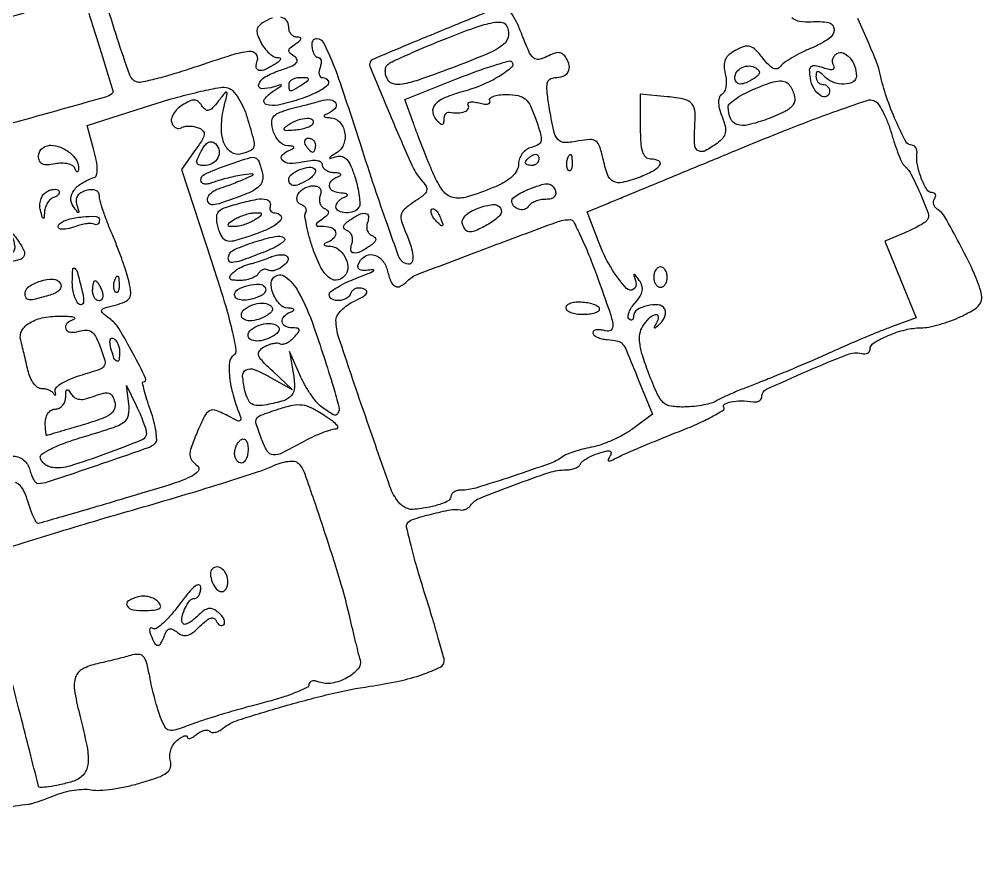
# Model space of a CAD drawing. Extents: x -19 to 322, y 67 to 181.
# Drawn here: x 254.4 to 322, y 75.7 to 135.1 of the extents above; entities that cross this region are included whole.
import ezdxf

# ---------------------------------------------------------------- set-up
doc = ezdxf.new("R2010")
doc.units = 0
doc.layers.get('0').update_dxf_attribs({"linetype": 'CONTINUOUS'})

msp = doc.modelspace()

# ---------------------------------------------------------------- linework, layer by layer
for points in [[(253.278, 135.154, -0.003155), (255.352, 135.78, -0.005147), (257.121, 136.281, -0.001154), (258.667, 136.698, -0.290823), (258.797, 136.657, -0.098279), (259.094, 136.119, -0.002044), (260.015, 133.186, -0.00089), (260.959, 130.113, -0.310528), (260.89, 129.893, -0.097666), (260.449, 129.67, -0.000356), (254.837, 128.1, -0.002128), (249.167, 126.544, -0.002602)], [(272.179, 135.224, 0.058396), (271.484, 134.89, 0.079837), (271.198, 134.637, 0.155092), (271.086, 134.357, 0.11085), (271.14, 133.996, 0.030422), (271.382, 133.471, 0.040615), (271.631, 133.084, 0.044649), (271.933, 132.755, 0.049499), (272.24, 132.527, 0.132801), (272.5, 132.453, -0.08618), (272.69, 132.418, -0.392538), (272.736, 132.326, -0.15542), (272.641, 132.184, -0.024608), (272.364, 131.985, -0.033739), (271.674, 131.603, -0.157821), (271.229, 131.546, -0.34445), (271.039, 131.763, -0.106152), (271.111, 132.223, 0.283194), (271.023, 132.69, 0.239713), (270.545, 132.872, 0.049218), (269.307, 132.613, 0.005844), (266.636, 131.739, -0.008516), (265.252, 131.294, -0.012067), (264.005, 130.95, -0.008232), (262.961, 130.706, -0.145769), (262.62, 130.733, -0.218942), (262.149, 131.215, -0.007305), (261.267, 133.811, -0.006535), (260.451, 136.451, -0.274677)], [(287.967, 135.93, -0.000186), (286.705, 135.412, -0.000313), (285.208, 134.798, -0.000224), (283.532, 134.113, 0.001397), (281.882, 133.434, 0.002201), (280.471, 132.842, 0.000533), (279.238, 132.316, 0.089057), (279.117, 132.237, 0.309584), (279.03, 131.83, 0.001978), (280.52, 128.238, 0.004934), (281.966, 124.887, 0.078859), (282.635, 123.853, -0.046152), (282.973, 123.399, -0.217398), (283.011, 123.085, -0.151615), (282.797, 122.778, -0.020002), (282.144, 122.312, 0.029116), (281.457, 121.803, 0.167429), (281.226, 121.42, 0.135644), (281.255, 120.934, 0.016816), (281.635, 119.932, -0.036047), (281.989, 118.876, -0.112655), (282.009, 118.132, -0.383272), (281.727, 117.921, -0.175548), (281.275, 118.132, -0.10984), (281.045, 118.494, -0.001904), (280.253, 120.705, -0.004725), (279.362, 123.3, -0.003117), (278.384, 126.301, 0.005861), (276.85, 130.923, 0.029524), (275.812, 133.438, 0.284637), (275.297, 133.765, 0.417518), (274.944, 133.417, 0.042437), (274.975, 133.051, 0.062071), (275.069, 132.741, 0.081511), (275.206, 132.532, 0.209971), (275.368, 132.461, -0.202059), (275.507, 132.402, -0.142188), (275.588, 132.251, -0.092884), (275.593, 132.021, -0.051111), (275.519, 131.748, 0.055937), (275.448, 131.475, 0.100118), (275.461, 131.244, 0.147206), (275.553, 131.093, 0.184534), (275.706, 131.035, -0.246417), (276.077, 130.84, -0.374702), (276.039, 130.499, -0.077311), (275.255, 129.977, -0.028626), (274.017, 129.49, -0.028357), (272.581, 129.106, -0.133312), (271.737, 129.157, -0.508737), (271.623, 129.518, -0.090986), (272.236, 130.091, 0.001882), (272.767, 130.435, 0.230217), (272.807, 130.502, 0.52898), (272.77, 130.533, 0.003054), (272.261, 130.379, -0.079268), (271.421, 130.259, -0.509463), (271.213, 130.555, -0.182931), (271.649, 131.081, -0.049575), (272.655, 131.527, 0.015355), (273.467, 131.823, 0.091271), (273.847, 132.063, 0.294724), (273.905, 132.288, 0.171214), (273.728, 132.516, -0.038012), (273.408, 132.759, -0.23306), (273.332, 132.945, -0.203732), (273.429, 133.136, -0.02908), (273.79, 133.404, 0.021186), (274.086, 133.617, 0.166561), (274.177, 133.757, 0.403287), (274.125, 133.847, 0.067648), (273.909, 133.879, -0.118755), (273.682, 133.936, -0.099323), (273.489, 134.093, -0.09112), (273.36, 134.326, -0.081749), (273.315, 134.599, 0.167293), (273.161, 135.046, 0.189803), (272.772, 135.276, 0.122855)], [(308.682, 135.263, 0.14333), (309.228, 135, 0.060521), (310.049, 134.964, -0.065912), (311.258, 134.899, -0.358337), (311.649, 134.431, -0.253196), (311.301, 133.774, -0.048325), (310.066, 133.113, 0.016632), (309.341, 132.783, 0.018975), (308.672, 132.418, 0.018466), (308.132, 132.069, 0.093421), (307.882, 131.813, -0.183311), (307.665, 131.658, -0.177166), (307.396, 131.683, -0.090018), (307.061, 131.923, -0.027267), (306.65, 132.398, 0.028364), (306.137, 132.987, 0.126731), (305.749, 133.223, 0.151245), (305.333, 133.22, 0.046183), (304.748, 132.973, 0.052665), (304.273, 132.65, 0.112239), (304.007, 132.298, 0.113255), (303.922, 131.867, 0.054217), (303.999, 131.305, -0.045164), (304.07, 130.855, -0.0539), (304.052, 130.426, -0.062699), (303.954, 130.08, -0.155416), (303.784, 129.882, 0.152012), (303.595, 129.665, 0.102147), (303.526, 129.341, 0.066452), (303.583, 128.893, 0.026136), (303.774, 128.3, -0.030368), (303.988, 127.614, -0.106352), (304.002, 127.154, -0.131936), (303.826, 126.786, -0.058261), (303.427, 126.416, -0.035416), (302.602, 125.898, -0.230124), (302.125, 125.88, -0.2664), (301.863, 126.236, -0.045092), (301.841, 127.115, 0.019586), (301.88, 128.554, 0.157999), (301.671, 129.173, 0.183022), (301.154, 129.504, 0.028093), (299.926, 129.691), (298.025, 129.872), (298.025, 127.602, 0.015134), (298.059, 126.494, 0.061015), (298.181, 125.83, 0.124544), (298.404, 125.468, 0.195142), (298.738, 125.333, -0.112965), (299.3, 125.204, -0.440727), (299.39, 124.901, -0.136839), (298.933, 124.467, -0.031579), (297.956, 124.026, -0.031169), (296.778, 123.664, -0.18345), (296.148, 123.744, -0.186161), (295.736, 124.221, -0.032245), (295.4, 125.388, 0.026773), (295.171, 126.215, 0.158405), (294.907, 126.572, 0.172646), (294.497, 126.688, 0.033183), (293.718, 126.586, -0.041348), (292.724, 126.471, -0.226582), (292.242, 126.683, -0.127276), (291.947, 127.28, -0.010312), (291.623, 129.015, -0.012673), (291.474, 130.083, -0.076441), (291.496, 130.641, -0.18891), (291.676, 130.924, -0.159349), (292.015, 131.035, 0.086427), (292.601, 131.137, 0.175211), (292.956, 131.431, 0.180919), (293.034, 131.877, 0.092711), (292.827, 132.413, 0.086124), (292.59, 132.681, 0.151187), (292.317, 132.788, 0.108794), (291.965, 132.737, 0.032837), (291.471, 132.513, -0.077702), (290.904, 132.315, -0.234156), (290.522, 132.425, -0.105984), (290.186, 132.895, -0.011198), (289.674, 134.15, 0.02317), (289.32, 134.961, 0.037606), (288.939, 135.608, 0.044187)], [(253.158, 79.686, -0.025011), (255.02, 79.987, 0.044955), (255.287, 80.042, 0.008056), (255.774, 80.196, 0.008641), (256.339, 80.396, 0.007711), (256.919, 80.623, -0.033973), (257.545, 80.83, -0.026453), (258.248, 80.972, -0.027104), (258.92, 81.034, -0.056788), (259.443, 80.995, 0.063583), (260.021, 80.959, 0.018387), (260.914, 81.05, 0.018172), (261.921, 81.228, 0.018459), (262.908, 81.478, 0.013727), (264.132, 81.874, 0.073021), (264.752, 82.201, 0.16152), (265.009, 82.562, 0.152659), (265.007, 83.014, -0.088241), (264.958, 83.381, -0.065502), (265.03, 83.785, -0.064428), (265.206, 84.164, -0.078752), (265.463, 84.456, -0.027536), (265.741, 84.662, -0.063646), (265.974, 84.777, -0.141594), (266.123, 84.784, -0.347147), (266.187, 84.703, 0.301415), (266.244, 84.617, 0.168576), (266.374, 84.608, 0.074889), (266.579, 84.7, 0.03138), (266.825, 84.878, -0.048855), (267.091, 85.058, -0.064882), (267.363, 85.164, -0.080741), (267.601, 85.182, -0.177177), (267.763, 85.106, 0.167259), (267.924, 85.028, 0.082092), (268.154, 85.037, 0.066966), (268.416, 85.13, 0.051949), (268.67, 85.295, -0.092856), (269.791, 85.9, -0.007532), (273.002, 86.875, -0.011093), (276.364, 87.76, -0.023321), (279.017, 88.267, 0.017796), (281.051, 88.632, 0.029326), (282.732, 89.101, 0.029757), (283.958, 89.605, 0.2879), (284.244, 90.061, 0.068706), (284.206, 90.341, 0.001554), (283.834, 91.648, 0.003465), (283.382, 93.176, 0.002335), (282.846, 94.913, -0.005769), (282.324, 96.647, -0.00887), (281.917, 98.159, -0.004041), (281.606, 99.445, -0.198202), (281.648, 99.699, -0.181047), (282.026, 99.992, -0.012321), (283.354, 100.368, -0.015974), (284.687, 100.666, -0.09786), (285.389, 100.661, 0.091408), (285.575, 100.657, 0.063928), (285.776, 100.717, 0.062153), (285.962, 100.829, 0.074639), (286.102, 100.977, -0.145642), (286.719, 101.47, -0.007117), (289.186, 102.43, -0.009877), (291.629, 103.286, -0.079474), (292.801, 103.473, 0.044254), (293.145, 103.504, 0.051286), (293.461, 103.594, 0.058697), (293.705, 103.728, 0.147987), (293.828, 103.886, -0.134851), (293.962, 104.068, -0.033107), (294.271, 104.28, -0.031505), (294.671, 104.485, -0.026952), (295.115, 104.649, -0.017059), (295.643, 104.794, -0.124579), (295.904, 104.791, -0.381369), (295.982, 104.672, -0.101538), (295.897, 104.44, 0.046988), (295.776, 104.196, 0.473782), (295.825, 104.11, 0.15323), (296.003, 104.134, 0.012391), (296.431, 104.35, -0.02007), (296.963, 104.607, -0.003015), (298.054, 105.075, -0.003382), (299.35, 105.61, -0.002915), (300.719, 106.156, 0.010908), (302.009, 106.694, 0.018608), (303.058, 107.207, 0.013429), (303.851, 107.659, 0.416652), (303.899, 107.858, -0.423169), (303.956, 108.087, -0.083292), (304.399, 108.252, -0.049419), (305.127, 108.319, -0.030588), (305.985, 108.261, 0.072961), (306.212, 108.265, 0.09764), (306.404, 108.336, 0.116149), (306.532, 108.464, 0.140094), (306.579, 108.626, -0.292572), (306.905, 109.136, -0.006168), (309.768, 110.415, -0.00876), (312.593, 111.576, -0.1507), (313.579, 111.649, 0.065969), (313.809, 111.627, 0.099892), (314.005, 111.674, 0.12845), (314.134, 111.781, 0.157222), (314.182, 111.93, -0.261227), (314.441, 112.391, -0.036413), (315.45, 112.912, -0.039529), (316.661, 113.318, -0.061354), (317.752, 113.453, 0.049379), (318.31, 113.508, 0.019688), (319.058, 113.688, 0.019256), (319.856, 113.948, 0.02297), (320.585, 114.255, 0.022269), (321.44, 114.711, 0.094721), (321.873, 115.093, 0.151207), (322.029, 115.508, 0.089852), (321.965, 116.037, 0.033973), (321.415, 117.463, 0.012686), (320.46, 119.386, 0.008086), (319.438, 121.247, 0.125293), (318.935, 121.768, -0.088699), (318.768, 121.917, -0.0949), (318.668, 122.112, -0.099953), (318.65, 122.322, -0.110438), (318.717, 122.514, 0.077965), (318.788, 122.683, 0.155723), (318.778, 122.827, 0.18551), (318.691, 122.922, 0.115893), (318.542, 122.957, -0.265273), (318.171, 123.169, -0.04054), (317.783, 123.965, -0.043015), (317.509, 124.901, -0.08038), (317.478, 125.689, 0.069702), (317.474, 125.916, 0.094582), (317.404, 126.108, 0.114661), (317.282, 126.236, 0.145985), (317.126, 126.283, -0.278931), (316.7, 126.541, -0.015629), (315.996, 127.992, -0.023203), (315.339, 129.667, -0.029235), (314.897, 131.273, 0.041349), (314.656, 132.071, 0.007406), (314.063, 133.51, 0.007953), (313.315, 135.18, 0.007109)], [(253.872, 104.446, -0.170609), (254.658, 104.178, -0.163534), (255.12, 103.473, 0.027684), (255.237, 103.109, 0.039136), (255.383, 102.802, 0.044219), (255.536, 102.584, 0.22128), (255.667, 102.523, 0.080564), (256.429, 102.646, 0.001872), (259.89, 103.814, 0.001561), (263.386, 105.02, 0.100209), (263.939, 105.347, 0.220206), (264.042, 105.589, 0.028193), (263.991, 106.164, 0.028704), (263.845, 106.879, 0.020172), (263.604, 107.664, -0.008126), (263.349, 108.426, -0.014129), (263.165, 109.067, -0.008307), (263.042, 109.584, -0.479282), (263.096, 109.651, 0.552701), (263.262, 109.915, 0.010325), (262.371, 111.67, 0.015232), (261.39, 113.38, 0.097392), (260.716, 114.111, -0.019384), (260.224, 114.501, -0.329586), (260.18, 114.691, -0.221449), (260.354, 114.844, -0.010392), (261.129, 115.056, 0.035502), (261.809, 115.279, 0.162117), (262.121, 115.547, 0.159433), (262.213, 115.951, 0.034029), (262.097, 116.671, 0.020367), (261.92, 117.311, 0.007543), (261.622, 118.197, 0.00746), (261.266, 119.156, 0.008923), (260.902, 120.047, -0.009682), (260.56, 120.888, -0.011513), (260.272, 121.695, -0.010373), (260.059, 122.382, -0.069937), (260.009, 122.735, 0.147777), (259.941, 122.962, 0.151782), (259.758, 123.111, 0.107383), (259.466, 123.16, 0.052372), (259.092, 123.103, 0.065949), (258.716, 122.949, 0.119038), (258.475, 122.722, 0.13178), (258.379, 122.428, 0.090611), (258.424, 122.078, -0.004046), (258.568, 121.612, -0.421029), (258.538, 121.559, -0.31039), (258.47, 121.583, -0.003327), (258.162, 122.006, -0.175297), (258.011, 122.543, -0.141845), (258.219, 123.108, -0.098776), (258.792, 123.629, -0.054952), (259.652, 124.025, 0.253942), (259.816, 124.201, 0.066988), (259.864, 124.596, 0.044826), (259.804, 125.174, 0.019245), (259.627, 125.929), (259.143, 127.681), (263.699, 129.126, -0.00932), (265.501, 129.661, -0.012634), (267.149, 130.072, -0.009611), (268.527, 130.352, -0.122681), (269.049, 130.319, -0.132897), (269.392, 130.098, -0.040503), (269.771, 129.604, -0.037363), (270.123, 128.957, -0.033154), (270.391, 128.238, -0.005135), (270.844, 126.669, -0.107107), (270.871, 126.184, -0.254122), (270.657, 125.905, -0.040863), (269.986, 125.67, -0.221014), (269.272, 125.799, -0.153821), (268.768, 126.461, -0.094805), (268.587, 127.605, -0.052144), (268.78, 129.015, 0.002707), (268.99, 129.893, 0.279573), (268.953, 130.007, 0.424896), (268.858, 129.998, 0.003826), (268.366, 129.372, -0.02378), (267.967, 128.905, -0.13918), (267.694, 128.74, -0.238484), (267.457, 128.789, -0.079063), (267.21, 129.059, 0.070203), (266.95, 129.354, 0.172412), (266.683, 129.456, 0.119889), (266.346, 129.383, 0.026393), (265.823, 129.093, 0.054693), (265.471, 128.816, 0.065099), (265.211, 128.483, 0.076615), (265.076, 128.148, 0.149731), (265.096, 127.864, 0.078038), (265.221, 127.646, 0.106451), (265.397, 127.504, 0.12413), (265.595, 127.459, 0.132834), (265.784, 127.516, -0.093144), (266.008, 127.602, -0.045713), (266.313, 127.63, -0.043198), (266.646, 127.601, -0.048304), (266.956, 127.515, -0.094504), (267.29, 127.308, -0.246485), (267.383, 127.05, -0.107103), (267.239, 126.66, -0.013204), (266.73, 125.904), (265.781, 124.57), (267.87, 118.199, -0.005406), (268.789, 115.287, -0.016599), (269.325, 113.29, -0.01594), (269.605, 111.886, -0.304467), (269.429, 111.5, 0.233232), (269.152, 111.057, 0.048115), (269.148, 110.111, 0.041221), (269.361, 108.903, 0.028143), (269.79, 107.576, -0.018573), (269.962, 107.075, -0.35453), (269.904, 106.932, -0.241912), (269.719, 106.927, -0.011162), (269.141, 107.22, 0.028103), (268.223, 107.647, 0.216922), (267.761, 107.624, 0.16196), (267.397, 107.252, 0.014331), (266.849, 106.04, 0.012788), (266.457, 105.028, 0.092326), (266.373, 104.514, 0.16467), (266.508, 104.144, 0.065839), (266.903, 103.767, -0.43109), (266.95, 103.393, -0.115216), (266.415, 102.984, -0.030087), (264.968, 102.434, -0.003955), (261.821, 101.477, -0.000548), (259.559, 100.812, -0.000859), (257.613, 100.246, -0.000215), (255.909, 99.754, -0.032785), (255.712, 99.711, -0.308301), (255.588, 99.77, -0.020496), (255.396, 100.137, -0.0239), (255.192, 100.627, -0.015077), (254.999, 101.216, 0.031315), (254.745, 101.916, 0.082653), (254.455, 102.361, 0.123177), (254.115, 102.586, 0.127057)], [(253.563, 97.987, -0.012107), (254.73, 98.38, -0.001698), (257.161, 99.125, -0.001939), (260.045, 99.986, -0.001647), (263.098, 100.873, 0.002803), (266.114, 101.757, 0.003564), (268.887, 102.608, 0.002799), (271.201, 103.351, 0.029357), (272.127, 103.716, -0.030386), (272.726, 103.95, -0.046289), (273.272, 104.072, -0.056808), (273.711, 104.078, -0.172989), (273.976, 103.952, -0.113508), (274.45, 103.197, -0.003066), (275.716, 99.47, -0.007074), (276.888, 95.773, -0.017406), (277.616, 93.019, 0.002238), (277.818, 92.145, 0.002354), (278.026, 91.288, 0.002252), (278.211, 90.55, 0.01057), (278.329, 90.128, -0.259455), (278.188, 89.482, -0.087847), (277.408, 88.859, -0.078007), (276.362, 88.487, -0.13913), (275.459, 88.568, 0.054811), (275.184, 88.64, 0.098478), (274.951, 88.629, 0.146215), (274.799, 88.539, 0.188379), (274.74, 88.388, -0.291087), (274.603, 88.173, -0.01445), (273.798, 87.824, -0.019542), (272.762, 87.457, -0.012479), (271.533, 87.107, 0.005288), (270.173, 86.742, 0.004446), (268.741, 86.327, 0.004487), (267.439, 85.925, 0.012357), (266.532, 85.61, -0.011163), (265.391, 85.212, -0.130781), (264.925, 85.187, -0.215702), (264.618, 85.412, -0.037784), (264.306, 86.077, -0.018526), (264.116, 86.636, -0.007919), (263.903, 87.396, -0.007823), (263.702, 88.214, -0.010204), (263.544, 88.969, 0.018269), (263.327, 89.929, 0.120982), (263.094, 90.357, 0.209154), (262.753, 90.509, 0.071288), (262.206, 90.434, -0.006194), (261.724, 90.302, -0.002907), (261.098, 90.143, -0.00288), (260.439, 89.985, -0.004044), (259.85, 89.851, 0.065876), (258.823, 89.481, 0.190822), (258.337, 88.922, 0.125654), (258.255, 88.009, 0.022624), (258.608, 86.327, -0.013061), (259.14, 84.004, -0.076131), (259.2, 82.755, -0.166644), (258.859, 82.022, -0.133107), (258.108, 81.571, -0.013784), (257.212, 81.343, -0.022729), (256.443, 81.206, -0.019128), (255.845, 81.151, -0.404181), (255.722, 81.258, 0.040102), (255.706, 81.352, 0.000032), (255.115, 83.678, 0.00036), (254.454, 86.272, 0.00022), (253.672, 89.33)]]:
    msp.add_lwpolyline(points, format="xyb")
for points in [[(280.275, 131.955, -0.070966), (280.581, 132.153, -0.003554), (281.669, 132.646, -0.005654), (282.978, 133.211, -0.004056), (284.452, 133.813, -0.007661), (286.348, 134.537, -0.033455), (287.501, 134.871, -0.062681), (288.226, 134.937, -0.247539), (288.602, 134.721, -0.173491), (288.769, 133.982, -0.199744), (288.414, 133.357, -0.067062), (287.289, 132.704, -0.008563), (284.68, 131.676, -0.005614), (282.44, 130.866, -0.039807), (281.323, 130.574, -0.102275), (280.675, 130.592, -0.208252), (280.275, 130.891, -0.060696), (280.149, 131.189, -0.069076), (280.107, 131.497, -0.079293), (280.15, 131.766, -0.135332)], [(309.985, 130.998, -0.029994), (309.935, 131.577, -0.229134), (310.045, 131.82, -0.22533), (310.305, 131.887, -0.029042), (310.876, 131.741, 0.02229), (311.318, 131.622, 0.108058), (311.575, 131.622, 0.332678), (311.664, 131.723, 0.158137), (311.62, 131.902, -0.10787), (311.545, 132.115, -0.099613), (311.562, 132.347, -0.095641), (311.67, 132.562, -0.090857), (311.851, 132.726, -0.23354), (312.287, 132.768, -0.122835), (312.745, 132.449, -0.092299), (313.096, 131.854, -0.084543), (313.224, 131.154, -0.273516), (312.988, 130.743, -0.126837), (312.372, 130.577, -0.093659), (311.59, 130.716, -0.105969), (310.951, 131.13, 0.018208), (310.655, 131.404, 0.180052), (310.499, 131.463, 0.354955), (310.407, 131.388, 0.051663), (310.38, 131.13, 0.081935), (310.416, 130.912, 0.092192), (310.52, 130.727, 0.100665), (310.674, 130.604, 0.119248), (310.856, 130.56, -0.107521), (311.037, 130.52, -0.099562), (311.191, 130.408, -0.095739), (311.295, 130.241, -0.091158), (311.331, 130.045, -0.292666), (311.121, 129.717, -0.268174), (310.717, 129.754, -0.108247), (310.232, 130.286, -0.094767)], [(283.493, 124.263, -0.004257), (283.155, 125.071, -0.002599), (282.769, 126.03, -0.002604), (282.397, 126.984, -0.004618), (282.101, 127.775), (281.472, 129.505), (285.113, 130.946, -0.007435), (286.525, 131.481, -0.011731), (287.754, 131.893, -0.005808), (288.789, 132.2, -0.272046), (288.993, 132.147, -0.432977), (288.981, 131.76, -0.043147), (288.146, 131.145, -0.038073), (286.932, 130.523, -0.033519), (285.586, 130.062, 0.031045), (284.313, 129.633, 0.109265), (283.607, 129.145, 0.223759), (283.437, 128.611, 0.164756), (283.716, 128.047, 0.024582), (283.974, 127.813, 0.193675), (284.126, 127.765, 0.328701), (284.217, 127.845, 0.055646), (284.244, 128.089, -0.061623), (284.271, 128.303, -0.090275), (284.349, 128.475, -0.116761), (284.465, 128.579, -0.165526), (284.601, 128.603, 0.042163), (285.22, 128.558, 0.084738), (285.701, 128.646, 0.17136), (285.936, 128.84, 0.280915), (285.935, 129.09, -0.266299), (285.93, 129.226, -0.221554), (286.048, 129.315, -0.085703), (286.318, 129.326, -0.031261), (286.694, 129.253, 0.031289), (287.07, 129.179, 0.085809), (287.34, 129.19, 0.22176), (287.458, 129.279, 0.265947), (287.453, 129.416, -0.345803), (287.471, 129.579, -0.111339), (287.691, 129.72, -0.059016), (288.099, 129.816, -0.02834), (288.638, 129.847, -0.045705), (289.437, 129.774, -0.130649), (289.937, 129.537, -0.108118), (290.308, 129.052, -0.026096), (290.69, 128.11, -0.011604), (291.023, 127.07, -0.110917), (291.054, 126.609, -0.226564), (290.865, 126.334, -0.067308), (290.382, 126.135, 0.087981), (290.032, 125.974, 0.075715), (289.737, 125.695, 0.075994), (289.54, 125.342, 0.089821), (289.472, 124.966, -0.122525), (289.358, 124.511, -0.083369), (289.032, 124.085, -0.061177), (288.481, 123.685, -0.029181), (287.69, 123.305, -0.022612), (285.872, 122.653, -0.13162), (284.864, 122.616, -0.18402), (284.151, 123.091, -0.053391)], [(304.678, 131.007, -0.157003), (304.816, 131.436, -0.125625), (305.19, 131.75, -0.119043), (305.686, 131.856, -0.132676), (306.154, 131.716, -0.079241), (306.353, 131.545, -0.218762), (306.401, 131.371, -0.167837), (306.302, 131.188, -0.045108), (306.036, 130.983, -0.034982), (305.463, 130.674, -0.111115), (305.039, 130.586, -0.221678), (304.783, 130.711, -0.171775)], [(274.265, 130.56, 0.011213), (274.66, 130.827, 0.309569), (274.701, 130.939, 0.327416), (274.612, 131.012, 0.011938), (274.146, 131.028, 0.055234), (273.828, 130.995, 0.075283), (273.559, 130.893, 0.095191), (273.379, 130.74, 0.17131), (273.315, 130.56, 0.042895), (273.344, 130.217, 0.364836), (273.454, 130.125, 0.137048), (273.665, 130.184, 0.007234)], [(304.21, 128.964, -0.218371), (304.324, 129.221, -0.032255), (304.785, 129.579, -0.03142), (305.422, 129.954, -0.022253), (306.178, 130.297, -0.01299), (307.227, 130.685, -0.064299), (307.843, 130.81, -0.130451), (308.247, 130.733, -0.140542), (308.547, 130.467, -0.079371), (308.876, 129.704, -0.215391), (308.775, 129.138, -0.13105), (308.21, 128.653, -0.024179), (306.935, 128.112, -0.030055), (305.621, 127.716, -0.134661), (304.825, 127.744, -0.222145), (304.377, 128.153, -0.095304)], [(276.641, 121.967, -0.117038), (276.685, 122.151, -0.06394), (276.816, 122.345, -0.058299), (277.008, 122.518, -0.058288), (277.235, 122.642, 0.051902), (277.424, 122.742, 0.449116), (277.436, 122.826, 0.185333), (277.314, 122.891, 0.021021), (276.998, 122.919, -0.098326), (276.445, 123.055, -0.23669), (276.19, 123.377, -0.248576), (276.302, 123.759, -0.104562), (276.76, 124.067, 0.051902), (276.949, 124.168, 0.449116), (276.961, 124.251, 0.185333), (276.839, 124.317, 0.021021), (276.522, 124.345, -0.059371), (276.204, 124.397, -0.075754), (275.935, 124.522, -0.092024), (275.754, 124.696, -0.155999), (275.691, 124.895, 0.251119), (275.589, 125.086, 0.112318), (275.314, 125.19, 0.063474), (274.868, 125.195, 0.025486), (274.265, 125.095, -0.057969), (273.382, 125.006, -0.201261), (272.867, 125.231, -0.408835), (272.872, 125.599, -0.099281), (273.434, 125.968, 0.035851), (273.65, 126.074, 0.430284), (273.669, 126.155, 0.220013), (273.567, 126.218, 0.018708), (273.251, 126.245, -0.196851), (272.684, 126.511, -0.095034), (272.253, 127.205, -0.102154), (272.128, 127.97, -0.248975), (272.407, 128.448, -0.037502), (272.629, 128.563, -0.014093), (272.955, 128.691, -0.013869), (273.319, 128.812, -0.016394), (273.669, 128.905, 0.005528), (274.065, 129, 0.002615), (274.572, 129.132, 0.002591), (275.102, 129.275, 0.003661), (275.572, 129.408, -0.08763), (276.25, 129.483, -0.261655), (276.628, 129.237, -0.325963), (276.569, 128.846, -0.102398), (276.047, 128.498, 0.035851), (275.831, 128.393, 0.430284), (275.812, 128.312, 0.220013), (275.914, 128.248, 0.018708), (276.229, 128.221, -0.192981), (276.88, 127.923, -0.141941), (277.249, 127.211, -0.133317), (277.191, 126.377, -0.166999), (276.716, 125.771, 0.002367), (276.237, 125.457, 0.229845), (276.196, 125.389, 0.524991), (276.234, 125.358, 0.00389), (276.693, 125.494, -0.1493), (277.074, 125.493, -0.139408), (277.401, 125.281, -0.080786), (277.694, 124.812, -0.024827), (277.979, 124.025, -0.018236), (278.161, 123.345, -0.023418), (278.276, 122.708, -0.022273), (278.322, 122.179, -0.150033), (278.256, 121.928, -0.169369), (277.894, 121.634, -0.092801), (277.324, 121.542, -0.110257), (276.828, 121.665, -0.284178)], [(298.613, 110.289, -0.014323), (298.182, 111.531, -0.045671), (297.995, 112.389, -0.070781), (298.006, 113.032, -0.100049), (298.207, 113.567, -0.055719), (298.652, 114.129, -0.136941), (299.105, 114.387, -0.493159), (299.289, 114.241, -0.125058), (299.172, 113.809, 0.009582), (299.009, 113.508, 0.511239), (299.035, 113.459, 0.223565), (299.121, 113.484, 0.005437), (299.435, 113.768, 0.063447), (299.642, 114.014, 0.070334), (299.772, 114.296, 0.079897), (299.808, 114.57, 0.132172), (299.742, 114.792, 0.238124), (299.295, 115.065, 0.079353), (298.509, 115.005, 0.080979), (297.793, 114.706, 0.2588), (297.55, 114.268, -0.066396), (297.528, 114.099, -0.195643), (297.458, 114.008, -0.239901), (297.356, 114.002, -0.094375), (297.236, 114.083, -0.223349), (297.171, 114.264, -0.069505), (297.239, 114.553, -0.054218), (297.417, 114.896, -0.036957), (297.687, 115.242, 0.041287), (298.021, 115.679, 0.099916), (298.168, 116.055, 0.120663), (298.143, 116.414, 0.076894), (297.956, 116.79, 0.004234), (297.67, 117.187, 0.380658), (297.605, 117.201, 0.350861), (297.579, 117.136, 0.004025), (297.728, 116.66, -0.331906), (297.558, 116.163, -0.371807), (297.067, 116.218, -0.053259), (295.958, 117.706, -0.042377), (295.087, 119.512), (294.287, 121.606), (295.8, 122.223, 0.000985), (296.775, 122.624, 0.000083), (299.291, 123.663, 0.00011), (302.292, 124.903, 0.000085), (305.561, 126.256, -0.004892), (308.769, 127.547, -0.007508), (311.574, 128.597, -0.003196), (313.974, 129.436, -0.175924), (314.445, 129.428, -0.149096), (314.728, 129.207, -0.02963), (315.068, 128.655, -0.028972), (315.401, 127.94, -0.023439), (315.677, 127.14, 0.009537), (315.927, 126.339, 0.012862), (316.186, 125.626, 0.009919), (316.427, 125.046, 0.121614), (316.572, 124.857, -0.105679), (317.051, 124.274, -0.016554), (317.693, 122.921, -0.011826), (318.267, 121.512, -0.23323), (318.224, 121.06, -0.10665), (318.059, 120.889, -0.016885), (317.661, 120.64, -0.018073), (317.164, 120.376, -0.014929), (316.616, 120.13), (315.229, 119.555), (316.325, 116.861), (317.421, 114.167), (315.683, 113.522, 0.007665), (314.834, 113.192, 0.003098), (313.687, 112.717, 0.003064), (312.459, 112.19, 0.003886), (311.331, 111.688, -0.004559), (310.157, 111.167, -0.002928), (308.787, 110.584, -0.002942), (307.439, 110.029, -0.005516), (306.341, 109.598, 0.005204), (305.388, 109.225, 0.006047), (304.49, 108.85, 0.005422), (303.739, 108.515, 0.035638), (303.377, 108.317, -0.075085), (303.045, 108.168, -0.020633), (302.485, 108.037, -0.020364), (301.83, 107.938, -0.01998), (301.165, 107.893, -0.042378), (300.194, 107.948, -0.154445), (299.643, 108.212, -0.100926), (299.218, 108.813, -0.012832)], [(275.042, 127.812, 0.401479), (274.989, 128.062, 0.163826), (274.623, 128.164, 0.071128), (273.968, 128.035, 0.056932), (273.321, 127.722, 0.023537), (272.994, 127.493, 0.463427), (272.989, 127.385, 0.1985), (273.147, 127.327, 0.009794), (273.713, 127.358, 0.029447), (274.151, 127.417, 0.03411), (274.557, 127.526, 0.036423), (274.881, 127.664, 0.136404)], [(267.165, 125.859, -0.037102), (267.432, 126.281, -0.116154), (267.688, 126.496, -0.187557), (267.937, 126.52, -0.128781), (268.185, 126.375, -0.157772), (268.428, 125.901, -0.169734), (268.336, 125.391, -0.148506), (267.928, 125, -0.117543), (267.33, 124.857, -0.074508), (267.003, 124.906, -0.284714), (266.873, 125.055, -0.145326), (266.907, 125.329, -0.01949)], [(275.216, 126.283, 0.105053), (275.177, 126.464, 0.099167), (275.068, 126.619, 0.09642), (274.904, 126.722, 0.093332), (274.712, 126.758, 0.108972), (274.544, 126.721, 0.182303), (274.443, 126.619, 0.161196), (274.428, 126.464, 0.082592), (274.503, 126.283, 0.029505), (274.631, 126.101, 0.035638), (274.772, 125.947, 0.038439), (274.906, 125.839, 0.151918), (275.006, 125.808, 0.210953), (275.086, 125.843, 0.081139), (275.154, 125.947, 0.061769), (275.2, 126.101, 0.042167)], [(256.904, 124.97, -0.034387), (256.348, 124.903, -0.122187), (255.998, 124.971, -0.185116), (255.802, 125.173, -0.101263), (255.732, 125.515, -0.110422), (255.798, 125.808, -0.100115), (255.984, 126.057, -0.094988), (256.261, 126.225, -0.088466), (256.588, 126.283, -0.097311), (257.288, 126.145, -0.077397), (257.949, 125.747, -0.08354), (258.414, 125.203, -0.155091), (258.546, 124.643, -0.033766), (258.519, 124.453, -0.382859), (258.462, 124.411, -0.2524), (258.389, 124.461, -0.022147), (258.292, 124.669, 0.174993), (258.124, 124.854, 0.06832), (257.795, 124.974, 0.056618), (257.368, 125.017, 0.044077)], [(267.612, 122.496, -0.143871), (267.673, 122.703, -0.066029), (267.857, 122.919, -0.057376), (268.126, 123.112, -0.050198), (268.444, 123.249, 0.009885), (268.831, 123.379, 0.005054), (269.311, 123.557, 0.00502), (269.802, 123.751, 0.007519), (270.226, 123.93, 0.003441), (270.795, 124.186, 0.520983), (270.806, 124.246, 0.237283), (270.715, 124.277, 0.002195), (269.988, 124.171, 0.014139), (269.473, 124.078, 0.010298), (268.905, 123.947, 0.010419), (268.372, 123.801, 0.022428), (267.969, 123.661, -0.047815), (267.64, 123.565, -0.099382), (267.373, 123.568, -0.157447), (267.204, 123.665, -0.186483), (267.137, 123.837, -0.2985), (267.414, 124.259, -0.015463), (269, 124.892, -0.015742), (270.622, 125.425, -0.27826), (271.134, 125.29, -0.096442), (271.218, 125.162, -0.017156), (271.316, 124.894, -0.017988), (271.411, 124.566, -0.015361), (271.488, 124.215, -0.120512), (271.463, 123.773, -0.124088), (271.237, 123.397, -0.080699), (270.766, 123.061, -0.027236), (269.988, 122.728, -0.004853), (268.556, 122.22, -0.058576), (267.986, 122.096, -0.242185), (267.723, 122.2, -0.181307)], [(289.947, 125.067, -0.151918), (289.978, 125.167, -0.038439), (290.086, 125.301, -0.035638), (290.24, 125.442, -0.029505), (290.422, 125.57, -0.082592), (290.604, 125.644, -0.161196), (290.758, 125.63, -0.182303), (290.86, 125.529, -0.108972), (290.897, 125.361, -0.093332), (290.861, 125.168, -0.09642), (290.758, 125.005, -0.099167), (290.603, 124.896, -0.105053), (290.422, 124.857, -0.042167), (290.24, 124.873, -0.061769), (290.086, 124.919, -0.081139), (289.982, 124.987, -0.210953)], [(292.949, 125.422, -0.054073), (293.054, 125.62, -0.470617), (293.14, 125.628, -0.168741), (293.208, 125.489, -0.018894), (293.236, 125.135, -0.028489), (293.23, 124.804, -0.077125), (293.178, 124.576, -0.208169), (293.09, 124.489, -0.296942), (292.986, 124.511, -0.126455), (292.894, 124.666, -0.060344), (292.857, 124.897, -0.05415), (292.874, 125.162, -0.051402)], [(273.315, 123.856, -0.235013), (273.502, 124.233, -0.065144), (274.093, 124.569, -0.065054), (274.751, 124.742, -0.232255), (275.151, 124.605, -0.225803), (275.201, 124.466, -0.108353), (275.14, 124.281, -0.073844), (274.974, 124.078, -0.044378), (274.727, 123.888, -0.032058), (274.127, 123.561, -0.103585), (273.688, 123.458, -0.218031), (273.424, 123.572, -0.185839)], [(256.266, 122.993, -0.047239), (256.524, 123.12, -0.059923), (256.783, 123.185, -0.072363), (257.002, 123.181, -0.169075), (257.144, 123.103, -0.189167), (257.191, 122.981, -0.151297), (257.147, 122.845, -0.1002), (257.011, 122.716, -0.054323), (256.802, 122.614, 0.100716), (256.57, 122.474, 0.063181), (256.366, 122.232, 0.059758), (256.218, 121.929, 0.066507), (256.153, 121.61, -0.007418), (256.117, 121.187, -0.487489), (256.063, 121.153, -0.244301), (255.999, 121.222, -0.004624), (255.868, 121.712, -0.07099), (255.827, 122.082, -0.067287), (255.89, 122.456, -0.071847), (256.043, 122.778, -0.107726)], [(275.031, 118.977, -0.013636), (274.761, 119.846, -0.018902), (274.571, 120.639, -0.015679), (274.46, 121.294, -0.174005), (274.514, 121.55, 0.142213), (274.558, 121.707, 0.13058), (274.513, 121.87, 0.106957), (274.382, 122.013, 0.073121), (274.184, 122.112, -0.26262), (273.908, 122.418, -0.204335), (273.99, 122.867, -0.126229), (274.449, 123.282, -0.121609), (275.057, 123.432, -0.084909), (275.338, 123.384, -0.157487), (275.52, 123.245, -0.158553), (275.585, 123.027, -0.086361), (275.531, 122.75, 0.082155), (275.474, 122.472, 0.090516), (275.513, 122.2, 0.098237), (275.64, 121.976, 0.117578), (275.836, 121.835, -0.086156), (276.054, 121.699, -0.264347), (276.107, 121.54, -0.159252), (275.999, 121.348, -0.032119), (275.691, 121.099, 0.011504), (275.294, 120.804, 0.292297), (275.25, 120.683, 0.33149), (275.343, 120.604, 0.013356), (275.81, 120.588, -0.099968), (276.361, 120.471, -0.24316), (276.618, 120.159, -0.250839), (276.507, 119.778, -0.103763), (276.047, 119.47, 0.036995), (275.834, 119.364, 0.432325), (275.815, 119.283, 0.216883), (275.919, 119.22, 0.018903), (276.234, 119.192, -0.153776), (276.804, 118.982, -0.102385), (277.26, 118.45, -0.103808), (277.463, 117.787, -0.162449), (277.328, 117.211, -0.193353), (276.801, 116.823, -0.231163), (276.204, 116.945, -0.109415), (275.583, 117.686, -0.037773)], [(288.996, 122.405, -0.22868), (289.075, 122.569, -0.028546), (289.406, 122.802, -0.028995), (289.857, 123.048, -0.020131), (290.391, 123.275, -0.019232), (291.121, 123.519, -0.091447), (291.557, 123.563, -0.169514), (291.84, 123.438, -0.11347), (292.04, 123.141, -0.105321), (292.084, 122.864, -0.183947), (291.99, 122.653, -0.142285), (291.756, 122.523, -0.056176), (291.386, 122.481, 0.048346), (291.016, 122.446, 0.046956), (290.657, 122.339, 0.050782), (290.359, 122.184, 0.108762), (290.18, 121.998, -0.189874), (289.88, 121.774, -0.150578), (289.472, 121.787, -0.1427), (289.127, 122.031, -0.169769)], [(268.33, 121.538, -0.172684), (268.721, 121.851, -0.01706), (269.889, 122.212, -0.020327), (271.083, 122.484, -0.102636), (271.763, 122.47, -0.119637), (271.892, 122.405, -0.105736), (271.985, 122.285, -0.096705), (272.026, 122.128, -0.083454), (272.008, 121.959, 0.110297), (272, 121.796, 0.132333), (272.064, 121.657, 0.125726), (272.192, 121.564, 0.094222), (272.364, 121.531, -0.236991), (272.753, 121.336, -0.371691), (272.728, 120.985, -0.08399), (271.991, 120.46, -0.031947), (270.82, 119.981, -0.00926), (269.575, 119.587, -0.097506), (269.046, 119.538, -0.210166), (268.719, 119.724, -0.067782), (268.443, 120.222, -0.034212), (268.324, 120.604, -0.036851), (268.262, 120.989, -0.039693), (268.26, 121.323, -0.120787)], [(283.386, 121.781, -0.278911), (283.513, 121.812, -0.120343), (283.669, 121.719, -0.070189), (283.833, 121.503, -0.036269), (283.976, 121.195, -0.008399), (284.141, 120.74, -0.286372), (284.116, 120.633, -0.400052), (284.024, 120.631, -0.011214), (283.71, 120.929, -0.043285), (283.504, 121.173, -0.063152), (283.371, 121.421, -0.082976), (283.328, 121.636, -0.20742)], [(285.531, 120.732, -0.187361), (285.532, 121.022, -0.100426), (285.73, 121.327, -0.070425), (286.111, 121.62, -0.038476), (286.645, 121.87, -0.062741), (287.672, 122.117, -0.283782), (288.204, 121.864, -0.350638), (288.153, 121.347, -0.072215), (287.372, 120.75, -0.013681), (286.493, 120.291, -0.111514), (286.055, 120.188, -0.228692), (285.767, 120.323, -0.078824)], [(257.198, 120.751, -0.115024), (257.814, 121.074, -0.038111), (258.826, 121.256, -0.035763), (259.772, 121.284, -0.40202), (260.009, 121.037, -0.072739), (259.983, 120.856, -0.143653), (259.905, 120.735, -0.182707), (259.788, 120.693, -0.128516), (259.653, 120.731, 0.12608), (259.453, 120.787, 0.034266), (259.122, 120.772, 0.032387), (258.736, 120.702, 0.0287), (258.346, 120.581, -0.039214), (257.745, 120.408, -0.08751), (257.271, 120.395, -0.321547), (257.122, 120.539, -0.26551)], [(270.939, 121.056, 0.007261), (271.36, 121.337, 0.246842), (271.414, 121.44, 0.399741), (271.351, 121.506, 0.012417), (270.939, 121.516, 0.050718), (270.614, 121.483, 0.027466), (270.226, 121.381, 0.027073), (269.838, 121.232, 0.038252), (269.513, 121.056, 0.007261), (269.092, 120.775, 0.246842), (269.038, 120.672, 0.399741), (269.101, 120.605, 0.012417), (269.513, 120.595, 0.050718), (269.838, 120.628, 0.027466), (270.226, 120.73, 0.027073), (270.614, 120.879, 0.038252)], [(277.752, 119.362, 0.082155), (277.809, 119.64, 0.090516), (277.77, 119.912, 0.098237), (277.642, 120.135, 0.117578), (277.446, 120.276, -0.086156), (277.229, 120.412, -0.264347), (277.176, 120.571, -0.159252), (277.283, 120.763, -0.032119), (277.592, 121.012, -0.035424), (278.262, 121.418, -0.151737), (278.717, 121.498, -0.348697), (278.917, 121.292, -0.11721), (278.857, 120.849, 0.082155), (278.8, 120.571, 0.090516), (278.839, 120.299, 0.098237), (278.966, 120.075, 0.117578), (279.163, 119.935, -0.086156), (279.38, 119.798, -0.264347), (279.433, 119.639, -0.159252), (279.325, 119.447, -0.032119), (279.017, 119.198, -0.035424), (278.347, 118.792, -0.151737), (277.892, 118.713, -0.348697), (277.692, 118.918, -0.11721)], [(281.035, 101.216, -0.083759), (280.436, 102.295, -0.002179), (278.616, 107.518, -0.002244), (276.845, 112.746, -0.080688), (276.641, 114.001, -0.140853), (276.734, 114.323, -0.053484), (277.025, 114.693, -0.047539), (277.448, 115.051, -0.04208), (277.948, 115.339, 0.018323), (278.531, 115.64, 0.109355), (278.784, 115.867, 0.33743), (278.779, 116.048, 0.137897), (278.566, 116.2, 0.07745), (278.289, 116.253, 0.091759), (278.026, 116.213, 0.103251), (277.817, 116.089, 0.12717), (277.695, 115.9, -0.184038), (277.393, 115.531, -0.112629), (276.849, 115.365, -0.138863), (276.362, 115.466, -0.279798), (276.166, 115.789, -0.239719), (276.273, 115.999, -0.024009), (276.759, 116.319, -0.026006), (277.412, 116.66, -0.01769), (278.186, 116.982, 0.007439), (278.905, 117.264, 0.037605), (279.29, 117.457, 0.646721), (279.282, 117.524, 0.123519), (279.109, 117.534, -0.033545), (278.652, 117.48, -0.10514), (278.348, 117.529, -0.208202), (278.204, 117.671, -0.177642), (278.198, 117.886, -0.158934), (278.615, 118.45, -0.201281), (279.242, 118.591, -0.170312), (279.863, 118.241, -0.119197), (280.24, 117.523, 0.032104), (280.497, 116.719, 0.174725), (280.794, 116.381, 0.256511), (281.163, 116.38, 0.067779), (281.655, 116.742, -0.101456), (282.397, 117.216, -0.001489), (287.281, 119.071, -0.001669), (292.139, 120.882, -0.088585), (293.112, 121.056, -0.282145), (293.334, 120.92, -0.007861), (293.85, 119.865, -0.013901), (294.422, 118.556, -0.008824), (295.017, 117.002, -0.003573), (295.878, 114.58, -0.045598), (296.109, 113.645, -0.270703), (295.973, 113.301, -0.248051), (295.594, 113.232, 0.039783), (295.251, 113.312, 0.070987), (294.962, 113.314, 0.111311), (294.77, 113.242, 0.253262), (294.699, 113.11, 0.214434), (294.771, 112.949, 0.069745), (294.994, 112.801, 0.054904), (295.318, 112.687, 0.038205), (295.703, 112.629, -0.031453), (296.453, 112.524, -0.178737), (296.791, 112.316, -0.067493), (297.06, 111.854, -0.002103), (297.891, 109.823), (298.879, 107.382), (297.506, 106.367, -0.032749), (296.868, 105.957, -0.021161), (296.081, 105.564, -0.021275), (295.277, 105.244, -0.037194), (294.584, 105.059, 0.015448), (293.957, 104.919, 0.016386), (293.351, 104.744, 0.016194), (292.841, 104.56, 0.069054), (292.56, 104.4, -0.078462), (291.69, 103.926, -0.005635), (289.085, 103.032, -0.005826), (286.466, 102.2, -0.074157), (285.447, 102.048, 0.058842), (285.169, 102.015, 0.077866), (284.933, 101.918, 0.096418), (284.776, 101.774, 0.161477), (284.72, 101.606, -0.261477), (284.563, 101.327, -0.054271), (284.036, 101.08, -0.037652), (283.207, 100.863, -0.015049), (282.045, 100.687, -0.0987), (281.806, 100.705, -0.052359), (281.528, 100.816, -0.049223), (281.256, 100.994, -0.054424)], [(252.644, 118.205, -0.086654), (252.805, 118.386, -0.053372), (253.048, 118.54, -0.051548), (253.329, 118.644, -0.063127), (253.607, 118.68, 0.110422), (253.868, 118.738, 0.17173), (254.03, 118.899, 0.133707), (254.079, 119.16, 0.057603), (254.009, 119.511, -0.003969), (253.858, 119.997, -0.369295), (253.885, 120.06, -0.360133), (253.953, 120.043, -0.003906), (254.255, 119.63, -0.033579), (254.681, 118.945, -0.208593), (254.712, 118.542, -0.226153), (254.439, 118.265, -0.039425), (253.713, 118.065, 0.003042), (253.293, 117.981, 0.004138), (252.915, 117.9, 0.002768), (252.599, 117.828, 0.046288), (252.497, 117.794, -0.528832), (252.468, 117.812, -0.096207), (252.479, 117.888, -0.037303), (252.541, 118.026, -0.015222)], [(269.097, 118.521, -0.212915), (269.518, 118.97, -0.021793), (270.919, 119.486, -0.02235), (272.36, 119.877, -0.195875), (272.999, 119.769, -0.470135), (273.022, 119.602, -0.061383), (272.709, 119.335, -0.037183), (272.138, 119.015, -0.018107), (271.367, 118.689, -0.006612), (269.951, 118.171, -0.066045), (269.335, 118.042, -0.323053), (269.107, 118.183, -0.184421)], [(269.356, 117.287, -0.042526), (269.598, 117.491, -0.028031), (269.908, 117.685, -0.028205), (270.232, 117.84, -0.047703), (270.52, 117.928, 0.020832), (270.832, 118.005, 0.009385), (271.234, 118.13, 0.009273), (271.654, 118.278, 0.012493), (272.029, 118.429, -0.042502), (272.378, 118.546, -0.049729), (272.725, 118.594, -0.056863), (273.019, 118.572, -0.150443), (273.203, 118.475, -0.354654), (273.237, 118.144, -0.098272), (272.845, 117.743, -0.079945), (272.268, 117.47, -0.211988), (271.826, 117.531, 0.138277), (271.671, 117.575, 0.100122), (271.494, 117.54, 0.085838), (271.321, 117.43, 0.069989), (271.181, 117.262, -0.118191), (270.995, 117.076, -0.04876), (270.672, 116.921, -0.044633), (270.277, 116.815, -0.043363), (269.865, 116.779, -0.025266), (269.406, 116.802, -0.172492), (269.205, 116.898, -0.332733), (269.182, 117.054, -0.071891)], [(299.926, 117.017, 0.064853), (299.891, 117.289, 0.082425), (299.786, 117.52, 0.098894), (299.632, 117.674, 0.148195), (299.451, 117.729, 0.148195), (299.27, 117.674, 0.098894), (299.115, 117.52, 0.082425), (299.011, 117.289, 0.064853), (298.976, 117.017, 0.064853), (299.011, 116.744, 0.082425), (299.115, 116.513, 0.098894), (299.27, 116.359, 0.148195), (299.451, 116.304, 0.148195), (299.632, 116.359, 0.098894), (299.786, 116.513, 0.082425), (299.891, 116.744, 0.064853)], [(258.108, 116.649, -0.014162), (258.135, 117.572, -0.600169), (258.277, 117.638, -0.166708), (258.465, 117.359, -0.006565), (258.773, 116.145, -0.018759), (258.889, 115.567, -0.080998), (258.889, 115.218, -0.267624), (258.782, 115.087, -0.233045), (258.603, 115.104, -0.132928), (258.413, 115.307, -0.044761), (258.254, 115.684, -0.040789), (258.145, 116.152, -0.036672)], [(261.11, 116.868, -0.054073), (261.215, 117.066, -0.470617), (261.302, 117.074, -0.168741), (261.369, 116.936, -0.018894), (261.397, 116.581, -0.028489), (261.392, 116.25, -0.077125), (261.339, 116.022, -0.208169), (261.252, 115.935, -0.296942), (261.148, 115.957, -0.126455), (261.056, 116.113, -0.060344), (261.018, 116.343, -0.05415), (261.036, 116.608, -0.051402)], [(275.613, 107.907, -0.060196), (275.259, 108.25, -0.021766), (274.842, 108.814, -0.021218), (274.435, 109.477, -0.023646), (274.101, 110.149), (273.381, 111.789), (273.634, 110.303, -0.04188), (273.72, 109.277, -0.174174), (273.514, 108.701, -0.148616), (272.964, 108.336, -0.028027), (271.779, 108.052, -0.041697), (271.127, 107.989, -0.14651), (270.726, 108.103, -0.147525), (270.456, 108.419, -0.042478), (270.245, 109.033, -0.044745), (270.081, 110.069, -0.297538), (270.325, 110.503, -0.223323), (270.9, 110.527, -0.028645), (272.039, 109.97), (273.552, 109.118), (272.191, 110.405, -0.012102), (271.44, 111.149, -0.108989), (271.201, 111.542, -0.263424), (271.255, 111.836, -0.090568), (271.601, 112.122, -0.037423), (271.922, 112.271, -0.042269), (272.249, 112.364, -0.046763), (272.536, 112.392, -0.138113), (272.725, 112.34, 0.180431), (272.904, 112.306, 0.066598), (273.154, 112.384, 0.055064), (273.429, 112.552, 0.042258), (273.69, 112.79, 0.01799), (274.001, 113.152, 0.216136), (274.045, 113.326, 0.325463), (273.939, 113.428, 0.03373), (273.571, 113.453, -0.117636), (273.079, 113.57, -0.249817), (272.86, 113.881, -0.227126), (272.988, 114.264, -0.104655), (273.434, 114.563, 0.035851), (273.65, 114.669, 0.430284), (273.669, 114.75, 0.220013), (273.567, 114.814, 0.018708), (273.251, 114.841, -0.191984), (272.72, 115.083, -0.082827), (272.275, 115.736, -0.085366), (272.074, 116.481, -0.223094), (272.258, 116.989, -0.373818), (273.083, 117.047, -0.106835), (273.992, 115.994, -0.041491), (275.069, 113.56, -0.009587), (276.457, 109.295, -0.012555), (276.841, 107.906, -0.200499), (276.77, 107.433, -0.408697), (276.445, 107.351, -0.030681)], [(254.782, 115.844, -0.249233), (255.052, 116.352, -0.074581), (255.871, 116.742, -0.074935), (256.764, 116.874, -0.254791), (257.263, 116.6, -0.170064), (257.319, 116.363, -0.150537), (257.219, 116.128, -0.099172), (256.955, 115.919, -0.047199), (256.55, 115.757, -0.007582), (255.52, 115.472, -0.076062), (255.077, 115.427, -0.246243), (254.866, 115.551, -0.139903)], [(259.534, 116.066, -0.024748), (259.548, 116.339, -0.039339), (259.589, 116.57, -0.046727), (259.649, 116.733, -0.289661), (259.721, 116.779, -0.222225), (259.809, 116.738, -0.030693), (259.933, 116.57, -0.030395), (260.063, 116.339, -0.02136), (260.181, 116.066, -0.055937), (260.252, 115.793, -0.100118), (260.239, 115.563, -0.147206), (260.147, 115.412, -0.184534), (259.994, 115.353, -0.152681), (259.819, 115.408, -0.098158), (259.669, 115.563, -0.08088), (259.568, 115.794, -0.062722)], [(269.513, 115.773, -0.276363), (269.74, 116.153, -0.062853), (270.47, 116.433, -0.062174), (271.254, 116.525, -0.258015), (271.654, 116.3, -0.147145), (271.699, 116.132, -0.121337), (271.649, 115.954, -0.098843), (271.508, 115.79, -0.070033), (271.298, 115.669, -0.038884), (270.618, 115.454, -0.071625), (270.041, 115.405, -0.1177), (269.659, 115.521, -0.267069)], [(269.988, 114.352, -0.233414), (270.183, 114.746, -0.078519), (270.762, 115.06, -0.073709), (271.454, 115.195, -0.150981), (271.983, 115.058, -0.11388), (272.137, 114.905, -0.199708), (272.167, 114.73, -0.143412), (272.062, 114.542, -0.052912), (271.821, 114.351, -0.058741), (271.196, 114.051, -0.082886), (270.588, 113.95, -0.128976), (270.157, 114.063, -0.270585)], [(295.174, 114.774, 0.249843), (295.094, 114.924, 0.053761), (294.825, 115.066, 0.044197), (294.441, 115.18, 0.029356), (293.986, 115.244, 0.037557), (293.531, 115.248, 0.058952), (293.147, 115.176, 0.080681), (292.886, 115.045, 0.240918), (292.798, 114.873, 0.228266), (292.885, 114.693, 0.074255), (293.147, 114.541, 0.056546), (293.531, 114.437, 0.037692), (293.986, 114.403, 0.029634), (294.441, 114.43, 0.046187), (294.825, 114.512, 0.058368), (295.093, 114.631, 0.264542)], [(255.939, 109.176, -0.167908), (255.664, 109.271, -0.068681), (255.385, 109.56, -0.057403), (255.145, 109.983, -0.045717), (254.985, 110.483, 0.002344), (254.857, 111.042, 0.00189), (254.716, 111.641, 0.00191), (254.581, 112.194, 0.00491), (254.477, 112.592, -0.198378), (254.564, 113.259, -0.132306), (255.114, 113.812, -0.087224), (256.1, 114.172, -0.046756), (257.396, 114.28, -0.013421), (257.909, 114.261, -0.049593), (258.228, 114.209, -0.34338), (258.283, 114.135, -0.314483), (258.227, 114.057, 0.104562), (257.728, 113.754, 0.313886), (257.649, 113.383, 0.279535), (257.978, 113.146, 0.097264), (258.583, 113.215, -0.072784), (259.069, 113.294, -0.152205), (259.433, 113.187, -0.119244), (259.728, 112.868, -0.036332), (260.009, 112.265, -0.014009), (260.393, 111.164, -0.221734), (260.343, 110.781, -0.172323), (260.012, 110.522, -0.007897), (258.623, 110.082, 0.026366), (257.918, 109.83, 0.040548), (257.344, 109.532, 0.047995), (256.956, 109.235, 0.266979), (256.882, 108.993, -0.015147), (256.919, 108.804, -0.148043), (256.908, 108.723, -0.556918), (256.871, 108.719, -0.043499), (256.803, 108.819, 0.114538), (256.679, 108.956, 0.053365), (256.467, 109.071, 0.048911), (256.208, 109.149, 0.04903)], [(270.464, 112.926, -0.233414), (270.658, 113.32, -0.078519), (271.237, 113.635, -0.073709), (271.929, 113.77, -0.150981), (272.458, 113.632, -0.11388), (272.613, 113.479, -0.199708), (272.643, 113.305, -0.143412), (272.537, 113.116, -0.052912), (272.296, 112.925, -0.058741), (271.671, 112.625, -0.082886), (271.063, 112.524, -0.128976), (270.632, 112.638, -0.270585)], [(260.822, 112.028, -0.033809), (260.756, 112.375, -0.095442), (260.773, 112.621, -0.238295), (260.865, 112.725, -0.236417), (261.004, 112.712, -0.095554), (261.169, 112.56, -0.052741), (261.308, 112.323, -0.049897), (261.403, 112.043, -0.056553), (261.435, 111.761, -0.036651), (261.393, 111.196, -0.493596), (261.237, 111.11, -0.209047), (261.036, 111.326, -0.020231)], [(255.861, 104.276, -0.333687), (255.958, 104.567, -0.035485), (256.612, 104.953, -0.029713), (257.611, 105.378, -0.013443), (258.963, 105.821, 0.007071), (261.001, 106.459, 0.078952), (261.756, 106.848, 0.190198), (262.059, 107.329, 0.079729), (262.08, 108.107), (261.906, 109.413), (262.599, 107.988, -0.011483), (262.866, 107.405, -0.012935), (263.095, 106.833, -0.012243), (263.265, 106.339, -0.065954), (263.314, 106.06, -0.317286), (263.007, 105.582, -0.007853), (260.447, 104.593, -0.013142), (257.933, 103.741, -0.105228), (256.722, 103.63, -0.071741), (256.451, 103.703, -0.05947), (256.191, 103.853, -0.061326), (255.983, 104.054, -0.09061)], [(256.208, 106.8, -0.072314), (256.261, 107.165, -0.08892), (256.416, 107.473, -0.10214), (256.647, 107.677, -0.130775), (256.92, 107.75, 0.115601), (257.193, 107.814, 0.099524), (257.426, 107.994, 0.092453), (257.584, 108.264, 0.084232), (257.641, 108.582, -0.01807), (257.658, 108.976, -0.251103), (257.733, 109.091, -0.36495), (257.844, 109.069, -0.02786), (258.036, 108.801, 0.106225), (258.289, 108.544, 0.123102), (258.612, 108.431, 0.084592), (259.045, 108.464, 0.029491), (259.645, 108.652, -0.02496), (260.305, 108.866, -0.135909), (260.678, 108.864, -0.198584), (260.919, 108.673, -0.063601), (261.093, 108.241, -0.148176), (261.075, 107.769, -0.154437), (260.798, 107.396, -0.071243), (260.153, 107.058, -0.013444), (258.884, 106.646, 0.000115), (257.94, 106.367, 0.000179), (257.127, 106.126, 0.000051), (256.418, 105.916, 0.005941), (256.326, 105.888, -0.448219), (256.28, 105.915, -0.016978), (256.243, 106.14, -0.020628), (256.216, 106.438, -0.011756)], [(271.402, 105.643, -0.012411), (271.027, 106.708, -0.211618), (271.065, 107.069, -0.176501), (271.359, 107.317, -0.008182), (272.612, 107.753, -0.027964), (273.582, 108.015, -0.085284), (274.261, 108.04, -0.083343), (274.919, 107.836, -0.025924), (275.82, 107.323, -0.020119), (276.362, 106.944, -0.058278), (276.692, 106.627, -0.205739), (276.748, 106.434, -0.37523), (276.634, 106.333, 0.073459), (276.251, 106.272, 0.01727), (275.639, 106.056, 0.017425), (274.945, 105.755, 0.016353), (274.258, 105.401, -0.011435), (272.828, 104.647, -0.137646), (272.223, 104.531, -0.243246), (271.812, 104.789, -0.04221)], [(269.513, 104.633, -0.061875), (269.548, 104.917, -0.051278), (269.653, 105.203, -0.053305), (269.807, 105.449, -0.08825), (269.988, 105.612, -0.202618), (270.168, 105.64, -0.181468), (270.324, 105.532, -0.104212), (270.43, 105.281, -0.047867), (270.464, 104.927, -0.0466), (270.429, 104.552, -0.066561), (270.324, 104.236, -0.086673), (270.17, 104.022, -0.195654), (269.988, 103.949, -0.142666), (269.807, 104.001, -0.09965), (269.653, 104.15, -0.08433), (269.549, 104.372, -0.067639)], [(269.038, 95.604, 0.09848), (268.936, 96.115, 0.119858), (268.65, 96.508, 0.164168), (268.283, 96.652, 0.211971), (267.949, 96.524, 0.218914), (267.81, 96.148, 0.079214), (267.946, 95.583, 0.079209), (268.25, 95.087, 0.218838), (268.614, 94.92, 0.15858), (268.776, 94.972, 0.097032), (268.913, 95.121, 0.078855), (269.006, 95.343, 0.060079)], [(264.594, 91.843, -0.055561), (264.76, 92.164, -0.191919), (264.949, 92.294, -0.181887), (265.183, 92.262, -0.04928), (265.498, 92.049, 0.097525), (265.848, 91.858, 0.143951), (266.195, 91.852, 0.098877), (266.584, 92.047, 0.030797), (267.076, 92.482, -0.026231), (267.509, 92.872, -0.089284), (267.84, 93.054, -0.191937), (268.075, 93.041, -0.200745), (268.23, 92.87, 0.066715), (268.331, 92.676, 0.118024), (268.466, 92.557, 0.158479), (268.611, 92.531, 0.152358), (268.747, 92.595, 0.20965), (268.814, 92.748, 0.100901), (268.771, 92.963, 0.072669), (268.622, 93.208, 0.046694), (268.387, 93.443, 0.064536), (268.015, 93.678, 0.148285), (267.69, 93.724, 0.121714), (267.352, 93.583, 0.03677), (266.927, 93.216, -0.027228), (266.61, 92.932, -0.042865), (266.306, 92.728, -0.052796), (266.055, 92.622, -0.276642), (265.915, 92.657, -0.248532), (265.801, 93.03, -0.05771), (266.004, 93.677, -0.05746), (266.352, 94.265, -0.234575), (266.713, 94.445, 0.183131), (266.875, 94.506, 0.09072), (267.013, 94.681, 0.070612), (267.106, 94.942, 0.050651), (267.137, 95.251, 0.395492), (267.005, 95.392, 0.188547), (266.746, 95.31, 0.050089), (266.29, 94.858, 0.013854), (265.669, 94.061, -0.019005), (265.076, 93.315, -0.030073), (264.507, 92.729, -0.030339), (264.022, 92.337, -0.30187), (263.774, 92.329, 0.153482), (263.638, 92.364, 0.314628), (263.555, 92.299, 0.130166), (263.549, 92.123, 0.036157), (263.63, 91.856, 0.031513), (263.887, 91.293, 0.272823), (264.113, 91.156, 0.278773), (264.339, 91.289, 0.032492)], [(264.134, 94.206, 0.085765), (263.867, 94.408, 0.057387), (263.509, 94.544, 0.055998), (263.119, 94.597, 0.070098), (262.756, 94.555, 0.064939), (262.046, 94.267, 0.411904), (261.951, 93.928, 0.23445), (262.354, 93.65, 0.042721), (263.288, 93.597, 0.017125), (263.963, 93.639, 0.132599), (264.257, 93.75, 0.34642), (264.309, 93.932, 0.091249)]]:
    msp.add_lwpolyline(points, format="xyb", close=True)

doc.saveas('drawing.dxf')
